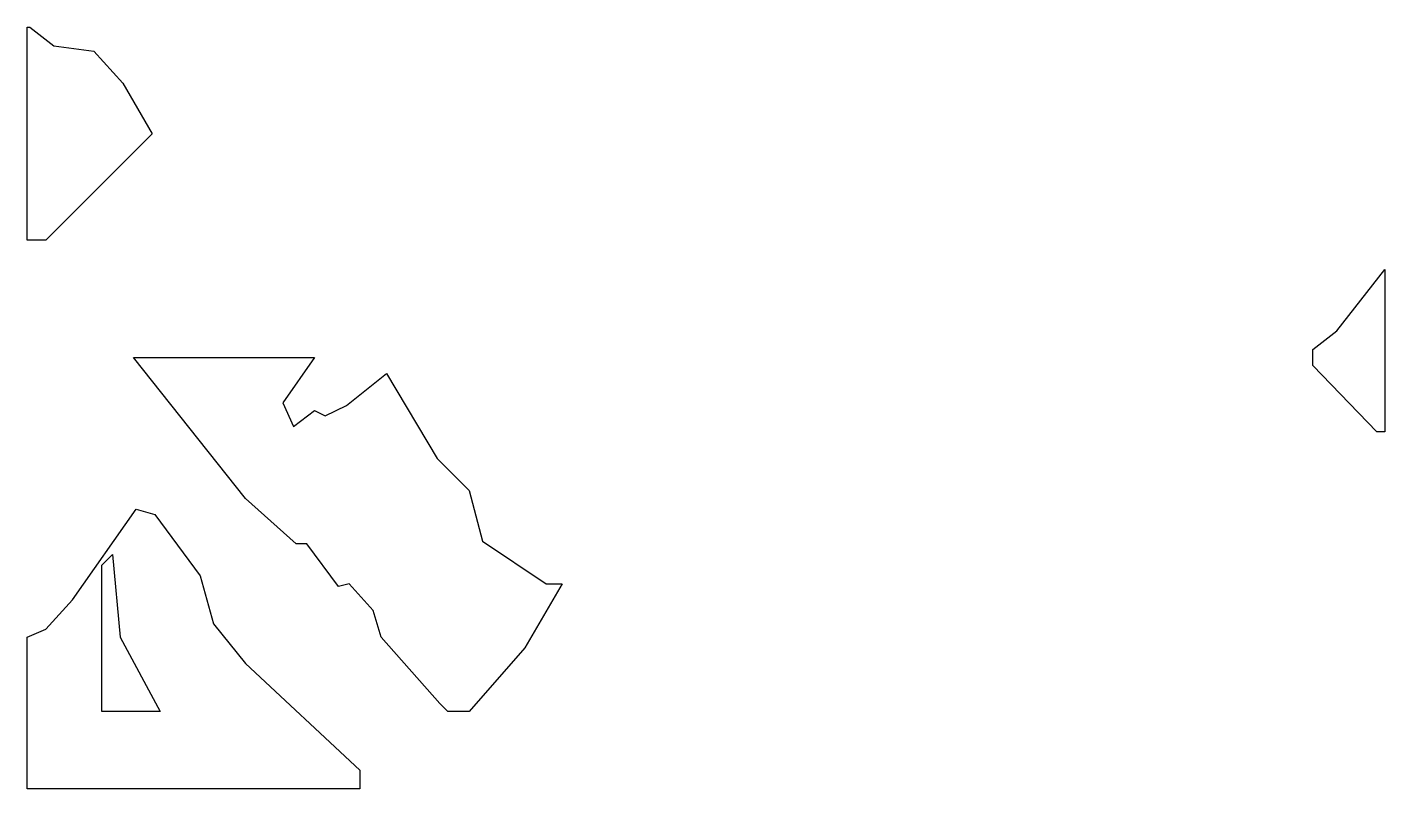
# Model space of a CAD drawing. Header units: metres. Extents: x 0 to 256, y 0 to 144.
import ezdxf

# ---------------------------------------------------------------- set-up
doc = ezdxf.new("R2010")
doc.units = ezdxf.units.M

msp = doc.modelspace()

# ---------------------------------------------------------------- linework, layer by layer
for points in [[(0.5, 103.5), (0.5, 143.5), (1, 143.5), (5.5, 140), (13, 139), (18.5, 133), (24, 123.5), (4, 103.5), (0.5, 103.5)], [(254, 67.5), (242, 80), (242, 83), (246.5, 86.5), (255.5, 98), (255.5, 67.5), (254, 67.5)], [(65.5, 34), (61, 39), (59, 38.5), (53, 46.5), (51, 46.5), (41.5, 55), (20.5, 81.5), (54.5, 81.5), (48.5, 73), (50.5, 68.5), (54.5, 71.5), (56.5, 70.5), (60.5, 72.5), (68, 78.5), (77.5, 62.5), (83.5, 56.5), (86, 47), (98, 39), (101, 39), (94, 27), (83.5, 15), (79.5, 15), (78, 16.5), (67, 29), (65.5, 34)], [(0.5, 0.5), (0.5, 29), (4, 30.5), (9, 36), (21, 53), (24.5, 52), (33, 40.5), (35.5, 31.5), (41.5, 24), (63, 4), (63, 0.5), (0.5, 0.5)], [(16.5, 44.5), (18, 29), (25.5, 15), (14.5, 15), (14.5, 42.5), (16.5, 44.5)]]:
    msp.add_lwpolyline(points, close=True)

doc.saveas('drawing.dxf')
